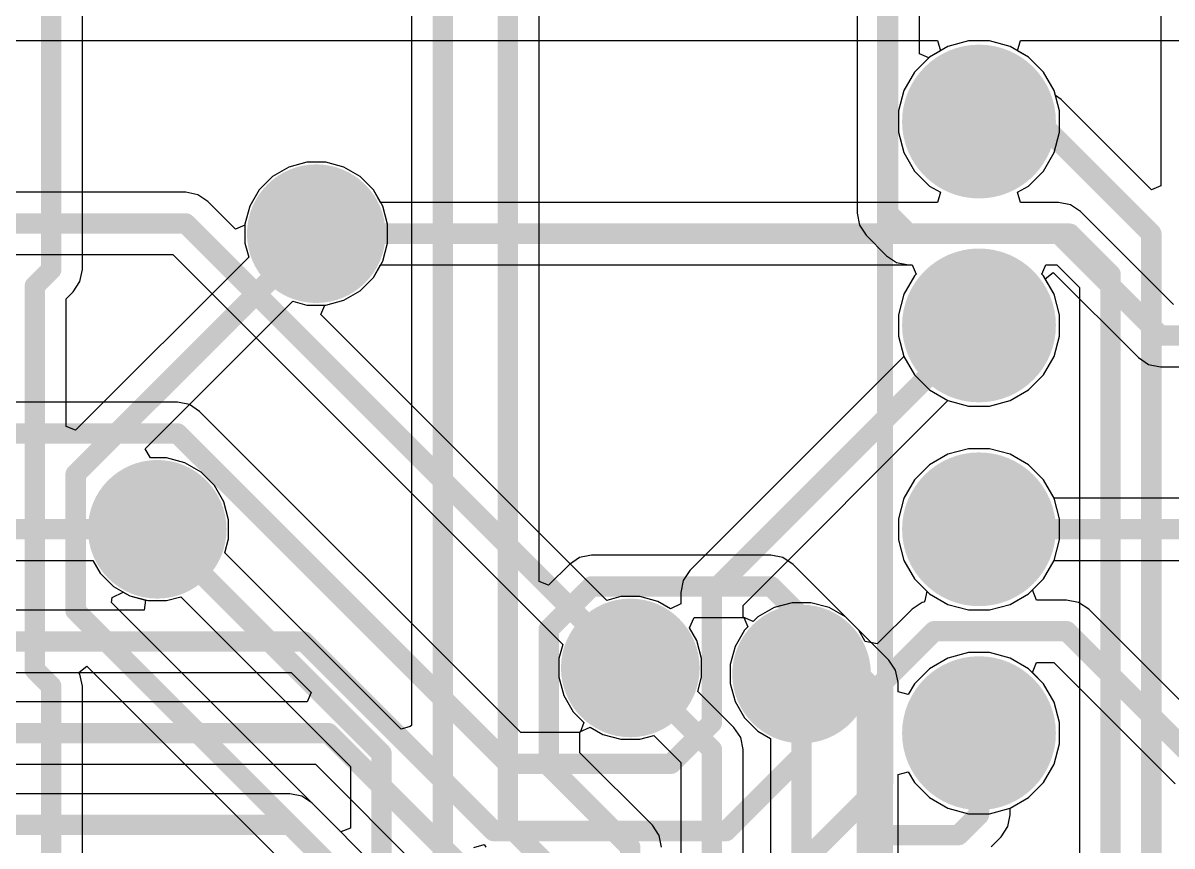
# Model space of a CAD drawing. Header units: inches. Extents: x -8.09 to -2.28, y -0.1 to 6.11.
# Drawn here: x -5.404 to -4.84, y 2.365 to 2.768 of the extents above; entities that cross this region are included whole.
import ezdxf

# ---------------------------------------------------------------- set-up
doc = ezdxf.new("R2010")
doc.units = ezdxf.units.IN
doc.header["$MEASUREMENT"] = 0
for name, color, linetype in [('BottomLayer', 5, 'Continuous'), ('BottomSolder', 6, 'Continuous'), ('InternalPlane1', 76, 'Continuous'), ('InternalPlane2', 16, 'Continuous'), ('MultiLayer', 9, 'Continuous'), ('PadHoleLayer', 156, 'Continuous'), ('TopLayer', 1, 'Continuous'), ('TopOverlay', 2, 'Continuous'), ('TopSolder', 216, 'Continuous'), ('ViaHoleLayer', 16, 'Continuous')]:
    doc.layers.add(name, color=color, linetype=linetype)

# ---------------------------------------------------------------- blocks, each defined once
blk = doc.blocks.new('PDIP600_P40_13')
at = {"layer": 'BottomLayer'}
h = blk.add_hatch(color=5, dxfattribs=at)
edge = h.paths.add_edge_path()
edge.add_arc((-0.3, 0.35), 0.02953, 0, 360)
h = blk.add_hatch(color=5, dxfattribs=at)
edge = h.paths.add_edge_path()
edge.add_arc((-0.3, 0.25), 0.02953, 0, 360)
h = blk.add_hatch(color=5, dxfattribs=at)
edge = h.paths.add_edge_path()
edge.add_arc((-0.3, 0.15), 0.02953, 0, 360)
h = blk.add_hatch(color=5, dxfattribs=at)
edge = h.paths.add_edge_path()
edge.add_arc((-0.3, 0.05), 0.02953, 0, 360)
at = {"layer": 'BottomSolder'}
h = blk.add_hatch(color=6, dxfattribs=at)
edge = h.paths.add_edge_path()
edge.add_arc((-0.3, 0.35), 0.03353, 0, 360)
h = blk.add_hatch(color=6, dxfattribs=at)
edge = h.paths.add_edge_path()
edge.add_arc((-0.3, 0.25), 0.03353, 0, 360)
h = blk.add_hatch(color=6, dxfattribs=at)
edge = h.paths.add_edge_path()
edge.add_arc((-0.3, 0.15), 0.03353, 0, 360)
h = blk.add_hatch(color=6, dxfattribs=at)
edge = h.paths.add_edge_path()
edge.add_arc((-0.3, 0.05), 0.03353, 0, 360)
at = {"layer": 'InternalPlane1'}
h = blk.add_hatch(color=76, dxfattribs=at)
edge = h.paths.add_edge_path()
edge.add_arc((-0.3, 0.35), 0.03772, 0, 360)
h = blk.add_hatch(color=76, dxfattribs=at)
edge = h.paths.add_edge_path()
edge.add_arc((-0.3, 0.25), 0.03772, 0, 360)
h = blk.add_hatch(color=76, dxfattribs=at)
edge = h.paths.add_edge_path()
edge.add_arc((-0.3, 0.15), 0.03772, 0, 360)
h = blk.add_hatch(color=76, dxfattribs=at)
edge = h.paths.add_edge_path()
edge.add_arc((-0.3, 0.05), 0.03772, 0, 360)
at = {"layer": 'InternalPlane2'}
h = blk.add_hatch(color=16, dxfattribs=at)
edge = h.paths.add_edge_path()
edge.add_arc((-0.3, 0.35), 0.03772, 0, 360)
h = blk.add_hatch(color=16, dxfattribs=at)
edge = h.paths.add_edge_path()
edge.add_arc((-0.3, 0.25), 0.03772, 0, 360)
h = blk.add_hatch(color=16, dxfattribs=at)
edge = h.paths.add_edge_path()
edge.add_arc((-0.3, 0.15), 0.03772, 0, 360)
h = blk.add_hatch(color=16, dxfattribs=at)
edge = h.paths.add_edge_path()
edge.add_arc((-0.3, 0.05), 0.03772, 0, 360)
at = {"layer": 'MultiLayer'}
h = blk.add_hatch(color=9, dxfattribs=at)
edge = h.paths.add_edge_path()
edge.add_arc((-0.3, 0.35), 0.02953, 0, 360)
h = blk.add_hatch(color=9, dxfattribs=at)
edge = h.paths.add_edge_path()
edge.add_arc((-0.3, 0.25), 0.02953, 0, 360)
h = blk.add_hatch(color=9, dxfattribs=at)
edge = h.paths.add_edge_path()
edge.add_arc((-0.3, 0.15), 0.02953, 0, 360)
h = blk.add_hatch(color=9, dxfattribs=at)
edge = h.paths.add_edge_path()
edge.add_arc((-0.3, 0.05), 0.02953, 0, 360)
at = {"layer": 'PadHoleLayer'}
h = blk.add_hatch(color=156, dxfattribs=at)
edge = h.paths.add_edge_path()
edge.add_arc((-0.3, 0.35), 0.01772, 0, 360)
h = blk.add_hatch(color=156, dxfattribs=at)
edge = h.paths.add_edge_path()
edge.add_arc((-0.3, 0.25), 0.01772, 0, 360)
h = blk.add_hatch(color=156, dxfattribs=at)
edge = h.paths.add_edge_path()
edge.add_arc((-0.3, 0.15), 0.01772, 0, 360)
h = blk.add_hatch(color=156, dxfattribs=at)
edge = h.paths.add_edge_path()
edge.add_arc((-0.3, 0.05), 0.01772, 0, 360)
at = {"layer": 'TopLayer'}
h = blk.add_hatch(color=1, dxfattribs=at)
edge = h.paths.add_edge_path()
edge.add_arc((-0.3, 0.35), 0.02953, 0, 360)
h = blk.add_hatch(color=1, dxfattribs=at)
edge = h.paths.add_edge_path()
edge.add_arc((-0.3, 0.25), 0.02953, 0, 360)
h = blk.add_hatch(color=1, dxfattribs=at)
edge = h.paths.add_edge_path()
edge.add_arc((-0.3, 0.15), 0.02953, 0, 360)
h = blk.add_hatch(color=1, dxfattribs=at)
edge = h.paths.add_edge_path()
edge.add_arc((-0.3, 0.05), 0.02953, 0, 360)
at = {"layer": 'TopSolder'}
h = blk.add_hatch(color=216, dxfattribs=at)
edge = h.paths.add_edge_path()
edge.add_arc((-0.3, 0.35), 0.03353, 0, 360)
h = blk.add_hatch(color=216, dxfattribs=at)
edge = h.paths.add_edge_path()
edge.add_arc((-0.3, 0.25), 0.03353, 0, 360)
h = blk.add_hatch(color=216, dxfattribs=at)
edge = h.paths.add_edge_path()
edge.add_arc((-0.3, 0.15), 0.03353, 0, 360)
h = blk.add_hatch(color=216, dxfattribs=at)
edge = h.paths.add_edge_path()
edge.add_arc((-0.3, 0.05), 0.03353, 0, 360)
at = {"layer": 'TopOverlay'}
blk.add_lwpolyline([(-0.25394, 1.05709, 0.00787, 0.00787, 0), (-0.25394, -1.05709, 0.00787, 0.00787, 0)], format="xyseb", dxfattribs=at)

msp = doc.modelspace()

# ---------------------------------------------------------------- hatches: boundary and pattern name
at = {"layer": 'BottomLayer'}
h = msp.add_hatch(color=5, dxfattribs=at)
edge = h.paths.add_edge_path()
edge.add_arc((-5.26, 2.665), 0.025, 0, 360)
h = msp.add_hatch(color=5, dxfattribs=at)
edge = h.paths.add_edge_path()
edge.add_arc((-5.338, 2.52), 0.025, 0, 360)
h = msp.add_hatch(color=5, dxfattribs=at)
edge = h.paths.add_edge_path()
edge.add_arc((-5.106, 2.452), 0.025, 0, 360)
h = msp.add_hatch(color=5, dxfattribs=at)
edge = h.paths.add_edge_path()
edge.add_arc((-5.022, 2.449), 0.025, 0, 360)
at = {"layer": 'BottomSolder'}
h = msp.add_hatch(color=6, dxfattribs=at)
edge = h.paths.add_edge_path()
edge.add_arc((-5.26, 2.665), 0.029, 0, 360)
h = msp.add_hatch(color=6, dxfattribs=at)
edge = h.paths.add_edge_path()
edge.add_arc((-5.338, 2.52), 0.029, 0, 360)
h = msp.add_hatch(color=6, dxfattribs=at)
edge = h.paths.add_edge_path()
edge.add_arc((-5.106, 2.452), 0.029, 0, 360)
h = msp.add_hatch(color=6, dxfattribs=at)
edge = h.paths.add_edge_path()
edge.add_arc((-5.022, 2.449), 0.029, 0, 360)
at = {"layer": 'InternalPlane1'}
h = msp.add_hatch(color=76, dxfattribs=at)
edge = h.paths.add_edge_path()
edge.add_arc((-5.26, 2.665), 0.034, 0, 360)
h = msp.add_hatch(color=76, dxfattribs=at)
edge = h.paths.add_edge_path()
edge.add_arc((-5.338, 2.52), 0.034, 0, 360)
h = msp.add_hatch(color=76, dxfattribs=at)
edge = h.paths.add_edge_path()
edge.add_arc((-5.106, 2.452), 0.034, 0, 360)
h = msp.add_hatch(color=76, dxfattribs=at)
edge = h.paths.add_edge_path()
edge.add_arc((-5.022, 2.449), 0.034, 0, 360)
at = {"layer": 'InternalPlane2'}
h = msp.add_hatch(color=16, dxfattribs=at)
edge = h.paths.add_edge_path()
edge.add_arc((-5.26, 2.665), 0.034, 0, 360)
h = msp.add_hatch(color=16, dxfattribs=at)
edge = h.paths.add_edge_path()
edge.add_arc((-5.338, 2.52), 0.034, 0, 360)
h = msp.add_hatch(color=16, dxfattribs=at)
edge = h.paths.add_edge_path()
edge.add_arc((-5.106, 2.452), 0.034, 0, 360)
h = msp.add_hatch(color=16, dxfattribs=at)
edge = h.paths.add_edge_path()
edge.add_arc((-5.022, 2.449), 0.034, 0, 360)
at = {"layer": 'TopLayer'}
h = msp.add_hatch(color=1, dxfattribs=at)
edge = h.paths.add_edge_path()
edge.add_arc((-5.26, 2.665), 0.025, 0, 360)
h = msp.add_hatch(color=1, dxfattribs=at)
edge = h.paths.add_edge_path()
edge.add_arc((-5.338, 2.52), 0.025, 0, 360)
h = msp.add_hatch(color=1, dxfattribs=at)
edge = h.paths.add_edge_path()
edge.add_arc((-5.106, 2.452), 0.025, 0, 360)
h = msp.add_hatch(color=1, dxfattribs=at)
edge = h.paths.add_edge_path()
edge.add_arc((-5.022, 2.449), 0.025, 0, 360)
at = {"layer": 'TopSolder'}
h = msp.add_hatch(color=216, dxfattribs=at)
edge = h.paths.add_edge_path()
edge.add_arc((-5.26, 2.665), 0.029, 0, 360)
h = msp.add_hatch(color=216, dxfattribs=at)
edge = h.paths.add_edge_path()
edge.add_arc((-5.338, 2.52), 0.029, 0, 360)
h = msp.add_hatch(color=216, dxfattribs=at)
edge = h.paths.add_edge_path()
edge.add_arc((-5.106, 2.452), 0.029, 0, 360)
h = msp.add_hatch(color=216, dxfattribs=at)
edge = h.paths.add_edge_path()
edge.add_arc((-5.022, 2.449), 0.029, 0, 360)
at = {"layer": 'ViaHoleLayer'}
h = msp.add_hatch(color=16, dxfattribs=at)
edge = h.paths.add_edge_path()
edge.add_arc((-5.26, 2.665), 0.014, 0, 360)
h = msp.add_hatch(color=16, dxfattribs=at)
edge = h.paths.add_edge_path()
edge.add_arc((-5.338, 2.52), 0.014, 0, 360)
h = msp.add_hatch(color=16, dxfattribs=at)
edge = h.paths.add_edge_path()
edge.add_arc((-5.106, 2.452), 0.014, 0, 360)
h = msp.add_hatch(color=16, dxfattribs=at)
edge = h.paths.add_edge_path()
edge.add_arc((-5.022, 2.449), 0.014, 0, 360)

# ---------------------------------------------------------------- linework, layer by layer
at = {"layer": 'BottomLayer'}
for p, q in [((-5.51472, 2.75971), (-4.95528, 2.75971)), ((-4.95528, 2.75971), (-4.95394, 2.75471)), ((-4.91606, 2.75471), (-4.91472, 2.75971)), ((-4.91472, 2.75971), (-4.7862, 2.75971)), ((-4.95927, 2.75163), (-4.96663, 2.74427)), ((-4.95394, 2.75471), (-4.95927, 2.75163)), ((-4.91073, 2.75163), (-4.91606, 2.75471)), ((-4.90337, 2.74427), (-4.91073, 2.75163)), ((-4.96663, 2.74427), (-4.97183, 2.73526)), ((-4.89817, 2.73526), (-4.90337, 2.74427)), ((-4.97183, 2.73526), (-4.97453, 2.7252)), ((-4.89547, 2.7252), (-4.89817, 2.73526)), ((-4.97453, 2.7252), (-4.97453, 2.7148)), ((-4.89547, 2.7148), (-4.89547, 2.7252)), ((-4.97453, 2.7148), (-4.97183, 2.70474)), ((-4.89817, 2.70474), (-4.89547, 2.7148)), ((-5.26461, 2.7), (-5.27351, 2.69761)), ((-5.25539, 2.7), (-5.26461, 2.7)), ((-5.24649, 2.69761), (-5.25539, 2.7)), ((-4.97183, 2.70474), (-4.96663, 2.69573)), ((-4.90337, 2.69573), (-4.89817, 2.70474)), ((-5.27351, 2.69761), (-5.28149, 2.69301)), ((-5.23851, 2.69301), (-5.24649, 2.69761)), ((-4.96663, 2.69573), (-4.95927, 2.68837)), ((-4.91073, 2.68837), (-4.90337, 2.69573)), ((-5.28149, 2.69301), (-5.28801, 2.68649)), ((-5.23199, 2.68649), (-5.23851, 2.69301)), ((-4.95927, 2.68837), (-4.95394, 2.68529)), ((-4.91606, 2.68529), (-4.91073, 2.68837)), ((-5.324, 2.68529), (-5.50673, 2.68529)), ((-5.31815, 2.68413), (-5.324, 2.68529)), ((-5.31319, 2.68081), (-5.31815, 2.68413)), ((-5.28801, 2.68649), (-5.29261, 2.67851)), ((-5.22842, 2.68029), (-5.23199, 2.68649)), ((-4.95394, 2.68529), (-4.95528, 2.68029)), ((-4.91472, 2.68029), (-4.91606, 2.68529)), ((-5.29962, 2.66725), (-5.31319, 2.68081)), ((-5.29261, 2.67851), (-5.295, 2.66961)), ((-4.95528, 2.68029), (-5.22842, 2.68029)), ((-4.896, 2.68029), (-4.91472, 2.68029)), ((-4.89015, 2.67913), (-4.896, 2.68029)), ((-4.88519, 2.67581), (-4.89015, 2.67913)), ((-4.83967, 2.63029), (-4.88519, 2.67581)), ((-5.295, 2.66916), (-5.29962, 2.66725)), ((-5.295, 2.66961), (-5.295, 2.66916)), ((-5.50673, 2.65471), (-5.33033, 2.65471)), ((-5.33033, 2.65471), (-5.13915, 2.46352)), ((-5.23199, 2.64351), (-5.22842, 2.64971)), ((-5.22842, 2.64971), (-4.96773, 2.64971)), ((-4.96773, 2.64971), (-4.96581, 2.64509)), ((-5.23851, 2.63699), (-5.23199, 2.64351)), ((-4.96663, 2.64427), (-4.97183, 2.63526)), ((-4.96581, 2.64509), (-4.96663, 2.64427)), ((-4.90255, 2.64285), (-4.89855, 2.64592)), ((-4.89817, 2.63526), (-4.90255, 2.64285)), ((-4.89855, 2.64592), (-4.85681, 2.60419)), ((-5.25539, 2.63), (-5.24649, 2.63239)), ((-5.24649, 2.63239), (-5.23851, 2.63699)), ((-4.97183, 2.63526), (-4.97453, 2.6252)), ((-4.89547, 2.6252), (-4.89817, 2.63526)), ((-5.25775, 2.62538), (-5.25584, 2.63)), ((-5.25584, 2.63), (-5.25539, 2.63)), ((-5.11752, 2.48515), (-5.25775, 2.62538)), ((-4.97453, 2.6252), (-4.97453, 2.6148)), ((-4.89547, 2.6148), (-4.89547, 2.6252)), ((-4.97453, 2.6148), (-4.97184, 2.60478)), ((-4.89817, 2.60474), (-4.89547, 2.6148)), ((-4.97184, 2.60478), (-5.07681, 2.49981)), ((-4.90337, 2.59573), (-4.89817, 2.60474)), ((-4.85681, 2.60419), (-4.85185, 2.60087)), ((-4.85185, 2.60087), (-4.846, 2.59971)), ((-4.846, 2.59971), (-4.48233, 2.59971)), ((-4.91073, 2.58837), (-4.90337, 2.59573)), ((-4.91974, 2.58317), (-4.91073, 2.58837)), ((-5.32803, 2.58229), (-5.51125, 2.58229)), ((-5.32218, 2.58113), (-5.32803, 2.58229)), ((-5.31722, 2.57781), (-5.32218, 2.58113)), ((-5.05071, 2.48267), (-4.95022, 2.58316)), ((-4.95022, 2.58316), (-4.9402, 2.58047)), ((-4.9298, 2.58047), (-4.91974, 2.58317)), ((-5.1597, 2.42029), (-5.31722, 2.57781)), ((-4.9402, 2.58047), (-4.9298, 2.58047)), ((-4.9402, 2.55953), (-4.95026, 2.55683)), ((-4.9298, 2.55953), (-4.9402, 2.55953)), ((-4.91974, 2.55683), (-4.9298, 2.55953)), ((-4.95026, 2.55683), (-4.95927, 2.55163)), ((-4.91073, 2.55163), (-4.91974, 2.55683)), ((-4.95927, 2.55163), (-4.96663, 2.54427)), ((-4.90337, 2.54427), (-4.91073, 2.55163)), ((-4.96663, 2.54427), (-4.97183, 2.53526)), ((-4.89819, 2.53529), (-4.90337, 2.54427)), ((-4.97183, 2.53526), (-4.97453, 2.5252)), ((-4.632, 2.53529), (-4.89819, 2.53529)), ((-4.97453, 2.5252), (-4.97453, 2.5148)), ((-4.97453, 2.5148), (-4.97183, 2.50474)), ((-5.49819, 2.50471), (-5.36958, 2.50471)), ((-5.36958, 2.50471), (-5.36601, 2.49851)), ((-4.97183, 2.50474), (-4.96663, 2.49573)), ((-4.90337, 2.49573), (-4.89819, 2.50471)), ((-4.89819, 2.50471), (-4.63833, 2.50471)), ((-5.36601, 2.49851), (-5.35949, 2.49199)), ((-5.07681, 2.49981), (-5.08013, 2.49485)), ((-5.35949, 2.49199), (-5.35151, 2.48739)), ((-5.08013, 2.49485), (-5.08129, 2.489)), ((-4.96663, 2.49573), (-4.96058, 2.48968)), ((-4.90881, 2.49029), (-4.90337, 2.49573)), ((-5.35151, 2.48739), (-5.3437, 2.48529)), ((-5.3437, 2.48529), (-5.34436, 2.48029)), ((-5.11061, 2.487), (-5.11752, 2.48515)), ((-5.10139, 2.487), (-5.11061, 2.487)), ((-5.09249, 2.48461), (-5.10139, 2.487)), ((-5.08129, 2.489), (-5.08129, 2.4834)), ((-4.96058, 2.48968), (-4.96155, 2.48493)), ((-4.90673, 2.48529), (-4.90881, 2.49029)), ((-4.892, 2.48529), (-4.90673, 2.48529)), ((-4.88615, 2.48413), (-4.892, 2.48529)), ((-5.34436, 2.48029), (-5.51472, 2.48029)), ((-5.08629, 2.48104), (-5.09249, 2.48461)), ((-5.08129, 2.4834), (-5.08629, 2.48104)), ((-5.05071, 2.47686), (-5.05071, 2.48267)), ((-5.03551, 2.48161), (-5.04349, 2.47701)), ((-5.02661, 2.484), (-5.03551, 2.48161)), ((-5.01739, 2.484), (-5.02661, 2.484)), ((-5.00849, 2.48161), (-5.01739, 2.484)), ((-5.00051, 2.47701), (-5.00849, 2.48161)), ((-4.96781, 2.48081), (-4.98489, 2.46374)), ((-4.96285, 2.48413), (-4.96781, 2.48081)), ((-4.96197, 2.4843), (-4.96285, 2.48413)), ((-4.96155, 2.48493), (-4.96197, 2.4843)), ((-4.88119, 2.48081), (-4.88615, 2.48413)), ((-4.82431, 2.42394), (-4.88119, 2.48081)), ((-5.04571, 2.47479), (-5.05071, 2.47686)), ((-5.04349, 2.47701), (-5.04571, 2.47479)), ((-4.99399, 2.47049), (-5.00051, 2.47701)), ((-4.99078, 2.46492), (-4.99399, 2.47049)), ((-5.13915, 2.46352), (-5.141, 2.45661)), ((-4.98489, 2.46374), (-4.99078, 2.46492)), ((-5.141, 2.45661), (-5.141, 2.44739)), ((-4.90881, 2.44971), (-4.90673, 2.45471)), ((-4.90673, 2.45471), (-4.89833, 2.45471)), ((-4.89833, 2.45471), (-4.83881, 2.39519)), ((-5.50227, 2.44971), (-5.27237, 2.44971)), ((-5.27237, 2.44971), (-5.26258, 2.43991)), ((-5.141, 2.44739), (-5.13861, 2.43849)), ((-4.90337, 2.44427), (-4.90881, 2.44971)), ((-4.89817, 2.43526), (-4.90337, 2.44427)), ((-5.26449, 2.43529), (-5.49819, 2.43529)), ((-5.26258, 2.43991), (-5.26449, 2.43529)), ((-5.13861, 2.43849), (-5.13401, 2.43051)), ((-4.89547, 2.4252), (-4.89817, 2.43526)), ((-5.13401, 2.43051), (-5.12879, 2.42529)), ((-5.12879, 2.42529), (-5.13063, 2.42029)), ((-4.89547, 2.4148), (-4.89547, 2.4252)), ((-5.13063, 2.42029), (-5.1597, 2.42029)), ((-4.89817, 2.40474), (-4.89547, 2.4148)), ((-5.49819, 2.40471), (-5.26033, 2.40471)), ((-5.26033, 2.40471), (-5.20754, 2.35191)), ((-4.90337, 2.39573), (-4.89817, 2.40474)), ((-4.91073, 2.38837), (-4.90337, 2.39573)), ((-5.273, 2.39029), (-5.50227, 2.39029)), ((-5.26715, 2.38913), (-5.273, 2.39029)), ((-5.26219, 2.38581), (-5.26715, 2.38913)), ((-5.22367, 2.34729), (-5.26219, 2.38581)), ((-4.91971, 2.38319), (-4.91073, 2.38837)), ((-4.92087, 2.37415), (-4.91971, 2.38)), ((-4.91971, 2.38), (-4.91971, 2.38319)), ((-4.92419, 2.36919), (-4.92087, 2.37415)), ((-4.92909, 2.36428), (-4.92419, 2.36919))]:
    msp.add_line(p, q, dxfattribs=at)
for points in [[(-6.05406, 2.67, 0.01, 0.01, 0), (-5.324, 2.67, 0.01, 0.01, 0)], [(-5.324, 2.67, 0.01, 0.01, 0), (-5.106, 2.452, 0.01, 0.01, 0)], [(-5.26, 2.665, 0.01, 0.01, 0), (-4.896, 2.665, 0.01, 0.01, 0)], [(-4.896, 2.665, 0.01, 0.01, 0), (-4.846, 2.615, 0.01, 0.01, 0)], [(-5.066, 2.489, 0.01, 0.01, 0), (-4.935, 2.62, 0.01, 0.01, 0)], [(-4.846, 2.615, 0.01, 0.01, 0), (-4.476, 2.615, 0.01, 0.01, 0)], [(-5.90777, 2.567, 0.01, 0.01, 0), (-5.32803, 2.567, 0.01, 0.01, 0)], [(-5.32803, 2.567, 0.01, 0.01, 0), (-5.16603, 2.405, 0.01, 0.01, 0)], [(-5.535, 2.52, 0.01, 0.01, 0), (-5.338, 2.52, 0.01, 0.01, 0)], [(-4.935, 2.52, 0.01, 0.01, 0), (-4.632, 2.52, 0.01, 0.01, 0)], [(-5.066, 2.425, 0.01, 0.01, 0), (-5.066, 2.489, 0.01, 0.01, 0)], [(-4.982, 2.445, 0.01, 0.01, 0), (-4.957, 2.47, 0.01, 0.01, 0)], [(-4.957, 2.47, 0.01, 0.01, 0), (-4.892, 2.47, 0.01, 0.01, 0)], [(-4.892, 2.47, 0.01, 0.01, 0), (-4.828, 2.406, 0.01, 0.01, 0)], [(-5.701, 2.465, 0.01, 0.01, 0), (-5.26603, 2.465, 0.01, 0.01, 0)], [(-5.26603, 2.465, 0.01, 0.01, 0), (-5.17303, 2.372, 0.01, 0.01, 0)], [(-5.022, 2.409, 0.01, 0.01, 0), (-5.022, 2.449, 0.01, 0.01, 0)], [(-4.982, 2.396, 0.01, 0.01, 0), (-4.982, 2.445, 0.01, 0.01, 0)], [(-5.086, 2.405, 0.01, 0.01, 0), (-5.066, 2.425, 0.01, 0.01, 0)], [(-5.535, 2.42, 0.01, 0.01, 0), (-5.254, 2.42, 0.01, 0.01, 0)], [(-5.254, 2.42, 0.01, 0.01, 0), (-5.186, 2.352, 0.01, 0.01, 0)], [(-4.935, 2.38, 0.01, 0.01, 0), (-4.935, 2.42, 0.01, 0.01, 0)], [(-5.059, 2.372, 0.01, 0.01, 0), (-5.022, 2.409, 0.01, 0.01, 0)], [(-5.16603, 2.405, 0.01, 0.01, 0), (-5.086, 2.405, 0.01, 0.01, 0)], [(-5.026, 2.352, 0.01, 0.01, 0), (-4.982, 2.396, 0.01, 0.01, 0)], [(-4.945, 2.37, 0.01, 0.01, 0), (-4.935, 2.38, 0.01, 0.01, 0)], [(-7.079, 2.375, 0.01, 0.01, 0), (-5.273, 2.375, 0.01, 0.01, 0)], [(-5.273, 2.375, 0.01, 0.01, 0), (-5.23, 2.332, 0.01, 0.01, 0)], [(-5.17303, 2.372, 0.01, 0.01, 0), (-5.059, 2.372, 0.01, 0.01, 0)], [(-5.017, 2.332, 0.01, 0.01, 0), (-4.979, 2.37, 0.01, 0.01, 0)], [(-4.979, 2.37, 0.01, 0.01, 0), (-4.945, 2.37, 0.01, 0.01, 0)]]:
    msp.add_lwpolyline(points, format="xyseb", dxfattribs=at)
for points in [[(-5.3265, 2.67, 0.005, 0.005, 1), (-5.3215, 2.67, 0.005, 0.005, 1)], [(-5.3265, 2.67, 0.005, 0.005, 1), (-5.3215, 2.67, 0.005, 0.005, 1)], [(-5.2625, 2.665, 0.005, 0.005, 1), (-5.2575, 2.665, 0.005, 0.005, 1)], [(-4.8985, 2.665, 0.005, 0.005, 1), (-4.8935, 2.665, 0.005, 0.005, 1)], [(-4.8985, 2.665, 0.005, 0.005, 1), (-4.8935, 2.665, 0.005, 0.005, 1)], [(-4.9375, 2.62, 0.005, 0.005, 1), (-4.9325, 2.62, 0.005, 0.005, 1)], [(-4.8485, 2.615, 0.005, 0.005, 1), (-4.8435, 2.615, 0.005, 0.005, 1)], [(-4.8485, 2.615, 0.005, 0.005, 1), (-4.8435, 2.615, 0.005, 0.005, 1)], [(-5.33053, 2.567, 0.005, 0.005, 1), (-5.32553, 2.567, 0.005, 0.005, 1)], [(-5.33053, 2.567, 0.005, 0.005, 1), (-5.32553, 2.567, 0.005, 0.005, 1)], [(-5.3405, 2.52, 0.005, 0.005, 1), (-5.3355, 2.52, 0.005, 0.005, 1)], [(-4.9375, 2.52, 0.005, 0.005, 1), (-4.9325, 2.52, 0.005, 0.005, 1)], [(-5.0685, 2.489, 0.005, 0.005, 1), (-5.0635, 2.489, 0.005, 0.005, 1)], [(-5.0685, 2.489, 0.005, 0.005, 1), (-5.0635, 2.489, 0.005, 0.005, 1)], [(-4.9595, 2.47, 0.005, 0.005, 1), (-4.9545, 2.47, 0.005, 0.005, 1)], [(-4.9595, 2.47, 0.005, 0.005, 1), (-4.9545, 2.47, 0.005, 0.005, 1)], [(-4.8945, 2.47, 0.005, 0.005, 1), (-4.8895, 2.47, 0.005, 0.005, 1)], [(-4.8945, 2.47, 0.005, 0.005, 1), (-4.8895, 2.47, 0.005, 0.005, 1)], [(-5.26853, 2.465, 0.005, 0.005, 1), (-5.26353, 2.465, 0.005, 0.005, 1)], [(-5.26853, 2.465, 0.005, 0.005, 1), (-5.26353, 2.465, 0.005, 0.005, 1)], [(-5.1085, 2.452, 0.005, 0.005, 1), (-5.1035, 2.452, 0.005, 0.005, 1)], [(-5.0245, 2.449, 0.005, 0.005, 1), (-5.0195, 2.449, 0.005, 0.005, 1)], [(-4.9845, 2.445, 0.005, 0.005, 1), (-4.9795, 2.445, 0.005, 0.005, 1)], [(-4.9845, 2.445, 0.005, 0.005, 1), (-4.9795, 2.445, 0.005, 0.005, 1)], [(-5.0685, 2.425, 0.005, 0.005, 1), (-5.0635, 2.425, 0.005, 0.005, 1)], [(-5.0685, 2.425, 0.005, 0.005, 1), (-5.0635, 2.425, 0.005, 0.005, 1)], [(-5.2565, 2.42, 0.005, 0.005, 1), (-5.2515, 2.42, 0.005, 0.005, 1)], [(-5.2565, 2.42, 0.005, 0.005, 1), (-5.2515, 2.42, 0.005, 0.005, 1)], [(-4.9375, 2.42, 0.005, 0.005, 1), (-4.9325, 2.42, 0.005, 0.005, 1)], [(-5.0245, 2.409, 0.005, 0.005, 1), (-5.0195, 2.409, 0.005, 0.005, 1)], [(-5.0245, 2.409, 0.005, 0.005, 1), (-5.0195, 2.409, 0.005, 0.005, 1)], [(-5.16853, 2.405, 0.005, 0.005, 1), (-5.16353, 2.405, 0.005, 0.005, 1)], [(-5.16853, 2.405, 0.005, 0.005, 1), (-5.16353, 2.405, 0.005, 0.005, 1)], [(-5.0885, 2.405, 0.005, 0.005, 1), (-5.0835, 2.405, 0.005, 0.005, 1)], [(-5.0885, 2.405, 0.005, 0.005, 1), (-5.0835, 2.405, 0.005, 0.005, 1)], [(-4.9845, 2.396, 0.005, 0.005, 1), (-4.9795, 2.396, 0.005, 0.005, 1)], [(-4.9845, 2.396, 0.005, 0.005, 1), (-4.9795, 2.396, 0.005, 0.005, 1)], [(-4.9375, 2.38, 0.005, 0.005, 1), (-4.9325, 2.38, 0.005, 0.005, 1)], [(-4.9375, 2.38, 0.005, 0.005, 1), (-4.9325, 2.38, 0.005, 0.005, 1)], [(-5.2755, 2.375, 0.005, 0.005, 1), (-5.2705, 2.375, 0.005, 0.005, 1)], [(-5.2755, 2.375, 0.005, 0.005, 1), (-5.2705, 2.375, 0.005, 0.005, 1)], [(-5.17553, 2.372, 0.005, 0.005, 1), (-5.17053, 2.372, 0.005, 0.005, 1)], [(-5.17553, 2.372, 0.005, 0.005, 1), (-5.17053, 2.372, 0.005, 0.005, 1)], [(-5.0615, 2.372, 0.005, 0.005, 1), (-5.0565, 2.372, 0.005, 0.005, 1)], [(-5.0615, 2.372, 0.005, 0.005, 1), (-5.0565, 2.372, 0.005, 0.005, 1)], [(-4.9815, 2.37, 0.005, 0.005, 1), (-4.9765, 2.37, 0.005, 0.005, 1)], [(-4.9815, 2.37, 0.005, 0.005, 1), (-4.9765, 2.37, 0.005, 0.005, 1)], [(-4.9475, 2.37, 0.005, 0.005, 1), (-4.9425, 2.37, 0.005, 0.005, 1)], [(-4.9475, 2.37, 0.005, 0.005, 1), (-4.9425, 2.37, 0.005, 0.005, 1)]]:
    msp.add_lwpolyline(points, format="xyseb", close=True, dxfattribs=at)
at = {"layer": 'TopLayer'}
for p, q in [((-5.37471, 2.64737), (-5.37471, 3.53154)), ((-4.84577, 3.40914), (-4.84577, 2.68846)), ((-4.99482, 3.13202), (-4.99482, 2.675)), ((-5.15071, 2.49446), (-5.15071, 2.98267)), ((-5.21329, 2.79767), (-5.21329, 2.42377)), ((-4.96423, 2.7532), (-4.96423, 2.7868)), ((-4.95026, 2.75683), (-4.95927, 2.75163)), ((-4.9402, 2.75953), (-4.95026, 2.75683)), ((-4.9298, 2.75953), (-4.9402, 2.75953)), ((-4.91974, 2.75683), (-4.9298, 2.75953)), ((-4.91073, 2.75163), (-4.91974, 2.75683)), ((-4.95961, 2.75129), (-4.96423, 2.7532)), ((-4.95927, 2.75163), (-4.95961, 2.75129)), ((-4.90337, 2.74427), (-4.91073, 2.75163)), ((-4.89817, 2.73526), (-4.90337, 2.74427)), ((-4.89748, 2.7327), (-4.89817, 2.73526)), ((-4.89466, 2.73081), (-4.89748, 2.7327)), ((-4.85039, 2.68654), (-4.89466, 2.73081)), ((-5.26461, 2.7), (-5.27351, 2.69761)), ((-5.25539, 2.7), (-5.26461, 2.7)), ((-5.24649, 2.69761), (-5.25539, 2.7)), ((-5.27351, 2.69761), (-5.28149, 2.69301)), ((-5.23851, 2.69301), (-5.24649, 2.69761)), ((-5.28149, 2.69301), (-5.28801, 2.68649)), ((-5.23199, 2.68649), (-5.23851, 2.69301)), ((-4.84577, 2.68846), (-4.85039, 2.68654)), ((-5.28801, 2.68649), (-5.29261, 2.67851)), ((-5.22739, 2.67851), (-5.23199, 2.68649)), ((-5.29261, 2.67851), (-5.295, 2.66961)), ((-5.225, 2.66961), (-5.22739, 2.67851)), ((-4.99482, 2.675), (-4.99366, 2.66915)), ((-5.295, 2.66961), (-5.295, 2.66039)), ((-5.225, 2.66039), (-5.225, 2.66961)), ((-4.99366, 2.66915), (-4.99034, 2.66419)), ((-5.295, 2.66039), (-5.29315, 2.65348)), ((-5.22739, 2.65149), (-5.225, 2.66039)), ((-4.99034, 2.66419), (-4.98034, 2.65419)), ((-4.98034, 2.65419), (-4.97538, 2.65087)), ((-5.29315, 2.65348), (-5.37809, 2.56854)), ((-5.23199, 2.64351), (-5.22739, 2.65149)), ((-4.97538, 2.65087), (-4.96953, 2.64971)), ((-4.96953, 2.64971), (-4.96773, 2.64971)), ((-4.96773, 2.64971), (-4.96581, 2.64509)), ((-4.90419, 2.64509), (-4.90227, 2.64971)), ((-4.90227, 2.64971), (-4.89681, 2.64971)), ((-4.89681, 2.64971), (-4.88577, 2.63867)), ((-5.37587, 2.64152), (-5.37471, 2.64737)), ((-5.23851, 2.63699), (-5.23199, 2.64351)), ((-4.96663, 2.64427), (-4.97183, 2.63526)), ((-4.96581, 2.64509), (-4.96663, 2.64427)), ((-4.90337, 2.64427), (-4.90419, 2.64509)), ((-4.89817, 2.63526), (-4.90337, 2.64427)), ((-5.37919, 2.63655), (-5.37587, 2.64152)), ((-4.88577, 2.63867), (-4.88577, 2.19086)), ((-5.38271, 2.63303), (-5.37919, 2.63655)), ((-5.38271, 2.57046), (-5.38271, 2.63303)), ((-5.34391, 2.55946), (-5.27152, 2.63185)), ((-5.27152, 2.63185), (-5.26461, 2.63)), ((-5.25539, 2.63), (-5.24649, 2.63239)), ((-5.24649, 2.63239), (-5.23851, 2.63699)), ((-4.97183, 2.63526), (-4.97453, 2.6252)), ((-4.89547, 2.6252), (-4.89817, 2.63526)), ((-5.26461, 2.63), (-5.25539, 2.63)), ((-4.97453, 2.6252), (-4.97453, 2.6148)), ((-4.89547, 2.6148), (-4.89547, 2.6252)), ((-4.97453, 2.6148), (-4.97183, 2.60474)), ((-4.89817, 2.60474), (-4.89547, 2.6148)), ((-4.97183, 2.60474), (-4.96663, 2.59573)), ((-4.90337, 2.59573), (-4.89817, 2.60474)), ((-4.96663, 2.59573), (-4.95927, 2.58837)), ((-4.91073, 2.58837), (-4.90337, 2.59573)), ((-4.95927, 2.58837), (-4.95026, 2.58317)), ((-4.91974, 2.58317), (-4.91073, 2.58837)), ((-4.95026, 2.58317), (-4.9402, 2.58047)), ((-4.9298, 2.58047), (-4.91974, 2.58317)), ((-4.9402, 2.58047), (-4.9298, 2.58047)), ((-5.37809, 2.56854), (-5.38271, 2.57046)), ((-5.3413, 2.555), (-5.34391, 2.55946)), ((-4.9402, 2.55953), (-4.95026, 2.55683)), ((-4.9298, 2.55953), (-4.9402, 2.55953)), ((-4.91974, 2.55683), (-4.9298, 2.55953)), ((-5.33339, 2.555), (-5.3413, 2.555)), ((-5.32449, 2.55261), (-5.33339, 2.555)), ((-4.95026, 2.55683), (-4.95927, 2.55163)), ((-4.91073, 2.55163), (-4.91974, 2.55683)), ((-5.31651, 2.54801), (-5.32449, 2.55261)), ((-5.30999, 2.54149), (-5.31651, 2.54801)), ((-4.95927, 2.55163), (-4.96663, 2.54427)), ((-4.90337, 2.54427), (-4.91073, 2.55163)), ((-5.30539, 2.53351), (-5.30999, 2.54149)), ((-4.96663, 2.54427), (-4.97183, 2.53526)), ((-4.89817, 2.53526), (-4.90337, 2.54427)), ((-5.303, 2.52461), (-5.30539, 2.53351)), ((-4.97183, 2.53526), (-4.97453, 2.5252)), ((-4.89547, 2.5252), (-4.89817, 2.53526)), ((-5.303, 2.51539), (-5.303, 2.52461)), ((-4.97453, 2.5252), (-4.97453, 2.5148)), ((-4.89547, 2.5148), (-4.89547, 2.5252)), ((-5.30485, 2.50848), (-5.303, 2.51539)), ((-4.97453, 2.5148), (-4.97183, 2.50474)), ((-4.89817, 2.50474), (-4.89547, 2.5148)), ((-5.21829, 2.42192), (-5.30485, 2.50848)), ((-5.13581, 2.50281), (-5.14609, 2.49254)), ((-5.13085, 2.50613), (-5.13581, 2.50281)), ((-5.125, 2.50729), (-5.13085, 2.50613)), ((-5.037, 2.50729), (-5.125, 2.50729)), ((-5.03115, 2.50613), (-5.037, 2.50729)), ((-5.02619, 2.50281), (-5.03115, 2.50613)), ((-4.97919, 2.45581), (-5.02619, 2.50281)), ((-4.97183, 2.50474), (-4.96663, 2.49573)), ((-4.90337, 2.49573), (-4.89817, 2.50474)), ((-5.14609, 2.49254), (-5.15071, 2.49446)), ((-4.96663, 2.49573), (-4.95927, 2.48837)), ((-4.91073, 2.48837), (-4.90337, 2.49573)), ((-5.36049, 2.48411), (-5.36013, 2.48659)), ((-5.36013, 2.48659), (-5.35469, 2.48922)), ((-5.35469, 2.48922), (-5.35151, 2.48739)), ((-5.35151, 2.48739), (-5.34261, 2.485)), ((-5.33339, 2.485), (-5.32648, 2.48685)), ((-5.32648, 2.48685), (-5.24329, 2.40367)), ((-4.95927, 2.48837), (-4.95026, 2.48317)), ((-4.91974, 2.48317), (-4.91073, 2.48837)), ((-5.24791, 2.37154), (-5.36049, 2.48411)), ((-5.34261, 2.485), (-5.33339, 2.485)), ((-4.95026, 2.48317), (-4.9402, 2.48047)), ((-4.9402, 2.48047), (-4.9298, 2.48047)), ((-4.9298, 2.48047), (-4.91974, 2.48317)), ((-5.07696, 2.47171), (-5.0746, 2.47671)), ((-5.0746, 2.47671), (-5.05032, 2.47671)), ((-5.05032, 2.47671), (-5.04841, 2.47209)), ((-5.07339, 2.46551), (-5.07696, 2.47171)), ((-5.05001, 2.47049), (-5.05461, 2.46251)), ((-5.04841, 2.47209), (-5.05001, 2.47049)), ((-5.071, 2.45661), (-5.07339, 2.46551)), ((-5.05461, 2.46251), (-5.057, 2.45361)), ((-4.9402, 2.45953), (-4.95026, 2.45683)), ((-4.9298, 2.45953), (-4.9402, 2.45953)), ((-4.91974, 2.45683), (-4.9298, 2.45953)), ((-5.37639, 2.44969), (-5.3725, 2.45287)), ((-5.3725, 2.45287), (-5.26687, 2.34724)), ((-5.071, 2.44739), (-5.071, 2.45661)), ((-5.057, 2.45361), (-5.057, 2.44439)), ((-4.97587, 2.45085), (-4.97919, 2.45581)), ((-4.95927, 2.45163), (-4.96663, 2.44427)), ((-4.95026, 2.45683), (-4.95927, 2.45163)), ((-4.91073, 2.45163), (-4.91974, 2.45683)), ((-4.90337, 2.44427), (-4.91073, 2.45163)), ((-5.37587, 2.44891), (-5.37639, 2.44969)), ((-5.37471, 2.44306), (-5.37587, 2.44891)), ((-5.07285, 2.44048), (-5.071, 2.44739)), ((-4.97471, 2.445), (-4.97587, 2.45085)), ((-5.37471, 1.691), (-5.37471, 2.44306)), ((-5.05519, 2.42281), (-5.07285, 2.44048)), ((-5.057, 2.44439), (-5.05461, 2.43549)), ((-4.97471, 2.44028), (-4.97471, 2.445)), ((-4.96971, 2.43894), (-4.97471, 2.44028)), ((-4.96663, 2.44427), (-4.96971, 2.43894)), ((-4.89817, 2.43526), (-4.90337, 2.44427)), ((-5.05461, 2.43549), (-5.05001, 2.42751)), ((-4.89547, 2.4252), (-4.89817, 2.43526)), ((-5.21392, 2.42329), (-5.21829, 2.42192)), ((-5.21329, 2.42377), (-5.21392, 2.42329)), ((-5.05001, 2.42751), (-5.04349, 2.42099)), ((-4.89547, 2.4148), (-4.89547, 2.4252)), ((-5.13071, 2.4206), (-5.12571, 2.42296)), ((-5.13071, 2.41033), (-5.13071, 2.4206)), ((-5.12571, 2.42296), (-5.11951, 2.41939)), ((-5.11951, 2.41939), (-5.11061, 2.417)), ((-5.10139, 2.417), (-5.09448, 2.41885)), ((-5.09448, 2.41885), (-5.08129, 2.40566)), ((-5.05187, 2.41785), (-5.05519, 2.42281)), ((-5.05071, 2.412), (-5.05187, 2.41785)), ((-5.04349, 2.42099), (-5.03729, 2.41742)), ((-5.03729, 2.41742), (-5.03729, 2.307)), ((-5.11061, 2.417), (-5.10139, 2.417)), ((-5.05071, 2.15733), (-5.05071, 2.412)), ((-4.89817, 2.40474), (-4.89547, 2.4148)), ((-5.09519, 2.37481), (-5.13071, 2.41033)), ((-5.24329, 2.40367), (-5.24329, 2.37346)), ((-5.08129, 2.40566), (-5.08129, 2.151)), ((-4.97471, 2.39972), (-4.96971, 2.40106)), ((-4.96971, 2.40106), (-4.96663, 2.39573)), ((-4.90337, 2.39573), (-4.89817, 2.40474)), ((-4.97471, 2.34028), (-4.97471, 2.39972)), ((-4.96663, 2.39573), (-4.95927, 2.38837)), ((-4.91073, 2.38837), (-4.90337, 2.39573)), ((-4.95927, 2.38837), (-4.95026, 2.38317)), ((-4.91974, 2.38317), (-4.91073, 2.38837)), ((-4.95026, 2.38317), (-4.9402, 2.38047)), ((-4.9402, 2.38047), (-4.9298, 2.38047)), ((-4.9298, 2.38047), (-4.91974, 2.38317)), ((-5.24329, 2.37346), (-5.24791, 2.37154)), ((-5.09187, 2.36985), (-5.09519, 2.37481)), ((-5.09071, 2.364), (-5.09187, 2.36985)), ((-5.18271, 2.36393), (-5.17771, 2.36544)), ((-5.17771, 2.36544), (-5.17681, 2.36411))]:
    msp.add_line(p, q, dxfattribs=at)
for points in [[(-5.39, 2.64737, 0.01, 0.01, 0), (-5.39, 3.545, 0.01, 0.01, 0)], [(-4.97953, 2.675, 0.01, 0.01, 0), (-4.97953, 3.14447, 0.01, 0.01, 0)], [(-5.166, 2.37492, 0.01, 0.01, 0), (-5.166, 2.989, 0.01, 0.01, 0)], [(-5.198, 1.902, 0.01, 0.01, 0), (-5.198, 2.804, 0.01, 0.01, 0)], [(-4.935, 2.72, 0.01, 0.01, 0), (-4.90547, 2.72, 0.01, 0.01, 0)], [(-4.90547, 2.72, 0.01, 0.01, 0), (-4.85047, 2.665, 0.01, 0.01, 0)], [(-4.97953, 2.675, 0.01, 0.01, 0), (-4.96953, 2.665, 0.01, 0.01, 0)], [(-5.378, 2.547, 0.01, 0.01, 0), (-5.26, 2.665, 0.01, 0.01, 0)], [(-4.96953, 2.665, 0.01, 0.01, 0), (-4.89047, 2.665, 0.01, 0.01, 0)], [(-4.89047, 2.665, 0.01, 0.01, 0), (-4.87047, 2.645, 0.01, 0.01, 0)], [(-4.85047, 1.995, 0.01, 0.01, 0), (-4.85047, 2.665, 0.01, 0.01, 0)], [(-5.398, 2.63937, 0.01, 0.01, 0), (-5.39, 2.64737, 0.01, 0.01, 0)], [(-4.87047, 2.18453, 0.01, 0.01, 0), (-4.87047, 2.645, 0.01, 0.01, 0)], [(-5.398, 2.45106, 0.01, 0.01, 0), (-5.398, 2.63937, 0.01, 0.01, 0)], [(-5.378, 2.48, 0.01, 0.01, 0), (-5.378, 2.547, 0.01, 0.01, 0)], [(-5.338, 2.52, 0.01, 0.01, 0), (-5.228, 2.41, 0.01, 0.01, 0)], [(-5.146, 2.471, 0.01, 0.01, 0), (-5.125, 2.492, 0.01, 0.01, 0)], [(-5.125, 2.492, 0.01, 0.01, 0), (-5.037, 2.492, 0.01, 0.01, 0)], [(-5.037, 2.492, 0.01, 0.01, 0), (-4.99, 2.445, 0.01, 0.01, 0)], [(-5.378, 2.48, 0.01, 0.01, 0), (-5.248, 2.35, 0.01, 0.01, 0)], [(-5.146, 2.404, 0.01, 0.01, 0), (-5.146, 2.471, 0.01, 0.01, 0)], [(-5.106, 2.452, 0.01, 0.01, 0), (-5.066, 2.412, 0.01, 0.01, 0)], [(-5.398, 2.45106, 0.01, 0.01, 0), (-5.39, 2.44306, 0.01, 0.01, 0)], [(-5.022, 2.307, 0.01, 0.01, 0), (-5.022, 2.449, 0.01, 0.01, 0)], [(-5.39, 1.691, 0.01, 0.01, 0), (-5.39, 2.44306, 0.01, 0.01, 0)], [(-4.99, 2.275, 0.01, 0.01, 0), (-4.99, 2.445, 0.01, 0.01, 0)], [(-5.228, 1.34351, 0.01, 0.01, 0), (-5.228, 2.41, 0.01, 0.01, 0)], [(-5.066, 2.151, 0.01, 0.01, 0), (-5.066, 2.412, 0.01, 0.01, 0)], [(-5.146, 2.404, 0.01, 0.01, 0), (-5.106, 2.364, 0.01, 0.01, 0)], [(-5.166, 2.37492, 0.01, 0.01, 0), (-5.131, 2.33992, 0.01, 0.01, 0)], [(-5.106, 0.968, 0.01, 0.01, 0), (-5.106, 2.364, 0.01, 0.01, 0)]]:
    msp.add_lwpolyline(points, format="xyseb", dxfattribs=at)
for points in [[(-4.9375, 2.72, 0.005, 0.005, 1), (-4.9325, 2.72, 0.005, 0.005, 1)], [(-4.90797, 2.72, 0.005, 0.005, 1), (-4.90297, 2.72, 0.005, 0.005, 1)], [(-4.90797, 2.72, 0.005, 0.005, 1), (-4.90297, 2.72, 0.005, 0.005, 1)], [(-4.98203, 2.675, 0.005, 0.005, 1), (-4.97703, 2.675, 0.005, 0.005, 1)], [(-4.98203, 2.675, 0.005, 0.005, 1), (-4.97703, 2.675, 0.005, 0.005, 1)], [(-5.2625, 2.665, 0.005, 0.005, 1), (-5.2575, 2.665, 0.005, 0.005, 1)], [(-4.97203, 2.665, 0.005, 0.005, 1), (-4.96703, 2.665, 0.005, 0.005, 1)], [(-4.97203, 2.665, 0.005, 0.005, 1), (-4.96703, 2.665, 0.005, 0.005, 1)], [(-4.89297, 2.665, 0.005, 0.005, 1), (-4.88797, 2.665, 0.005, 0.005, 1)], [(-4.89297, 2.665, 0.005, 0.005, 1), (-4.88797, 2.665, 0.005, 0.005, 1)], [(-4.85297, 2.665, 0.005, 0.005, 1), (-4.84797, 2.665, 0.005, 0.005, 1)], [(-4.85297, 2.665, 0.005, 0.005, 1), (-4.84797, 2.665, 0.005, 0.005, 1)], [(-5.3925, 2.64737, 0.005, 0.005, 1), (-5.3875, 2.64737, 0.005, 0.005, 1)], [(-5.3925, 2.64737, 0.005, 0.005, 1), (-5.3875, 2.64737, 0.005, 0.005, 1)], [(-4.87297, 2.645, 0.005, 0.005, 1), (-4.86797, 2.645, 0.005, 0.005, 1)], [(-4.87297, 2.645, 0.005, 0.005, 1), (-4.86797, 2.645, 0.005, 0.005, 1)], [(-5.4005, 2.63937, 0.005, 0.005, 1), (-5.3955, 2.63937, 0.005, 0.005, 1)], [(-5.4005, 2.63937, 0.005, 0.005, 1), (-5.3955, 2.63937, 0.005, 0.005, 1)], [(-5.3805, 2.547, 0.005, 0.005, 1), (-5.3755, 2.547, 0.005, 0.005, 1)], [(-5.3805, 2.547, 0.005, 0.005, 1), (-5.3755, 2.547, 0.005, 0.005, 1)], [(-5.3405, 2.52, 0.005, 0.005, 1), (-5.3355, 2.52, 0.005, 0.005, 1)], [(-5.1275, 2.492, 0.005, 0.005, 1), (-5.1225, 2.492, 0.005, 0.005, 1)], [(-5.1275, 2.492, 0.005, 0.005, 1), (-5.1225, 2.492, 0.005, 0.005, 1)], [(-5.0395, 2.492, 0.005, 0.005, 1), (-5.0345, 2.492, 0.005, 0.005, 1)], [(-5.0395, 2.492, 0.005, 0.005, 1), (-5.0345, 2.492, 0.005, 0.005, 1)], [(-5.3805, 2.48, 0.005, 0.005, 1), (-5.3755, 2.48, 0.005, 0.005, 1)], [(-5.3805, 2.48, 0.005, 0.005, 1), (-5.3755, 2.48, 0.005, 0.005, 1)], [(-5.1485, 2.471, 0.005, 0.005, 1), (-5.1435, 2.471, 0.005, 0.005, 1)], [(-5.1485, 2.471, 0.005, 0.005, 1), (-5.1435, 2.471, 0.005, 0.005, 1)], [(-5.1085, 2.452, 0.005, 0.005, 1), (-5.1035, 2.452, 0.005, 0.005, 1)], [(-5.4005, 2.45106, 0.005, 0.005, 1), (-5.3955, 2.45106, 0.005, 0.005, 1)], [(-5.4005, 2.45106, 0.005, 0.005, 1), (-5.3955, 2.45106, 0.005, 0.005, 1)], [(-5.0245, 2.449, 0.005, 0.005, 1), (-5.0195, 2.449, 0.005, 0.005, 1)], [(-5.3925, 2.44306, 0.005, 0.005, 1), (-5.3875, 2.44306, 0.005, 0.005, 1)], [(-5.3925, 2.44306, 0.005, 0.005, 1), (-5.3875, 2.44306, 0.005, 0.005, 1)], [(-4.9925, 2.445, 0.005, 0.005, 1), (-4.9875, 2.445, 0.005, 0.005, 1)], [(-4.9925, 2.445, 0.005, 0.005, 1), (-4.9875, 2.445, 0.005, 0.005, 1)], [(-5.2305, 2.41, 0.005, 0.005, 1), (-5.2255, 2.41, 0.005, 0.005, 1)], [(-5.2305, 2.41, 0.005, 0.005, 1), (-5.2255, 2.41, 0.005, 0.005, 1)], [(-5.0685, 2.412, 0.005, 0.005, 1), (-5.0635, 2.412, 0.005, 0.005, 1)], [(-5.0685, 2.412, 0.005, 0.005, 1), (-5.0635, 2.412, 0.005, 0.005, 1)], [(-5.1485, 2.404, 0.005, 0.005, 1), (-5.1435, 2.404, 0.005, 0.005, 1)], [(-5.1485, 2.404, 0.005, 0.005, 1), (-5.1435, 2.404, 0.005, 0.005, 1)], [(-5.1685, 2.37492, 0.005, 0.005, 1), (-5.1635, 2.37492, 0.005, 0.005, 1)], [(-5.1685, 2.37492, 0.005, 0.005, 1), (-5.1635, 2.37492, 0.005, 0.005, 1)], [(-5.1085, 2.364, 0.005, 0.005, 1), (-5.1035, 2.364, 0.005, 0.005, 1)], [(-5.1085, 2.364, 0.005, 0.005, 1), (-5.1035, 2.364, 0.005, 0.005, 1)]]:
    msp.add_lwpolyline(points, format="xyseb", close=True, dxfattribs=at)

# ---------------------------------------------------------------- block references
at = {"rotation": 180}
msp.add_blockref('PDIP600_P40_13', (-5.235, 2.77), dxfattribs=at)

doc.saveas('drawing.dxf')
